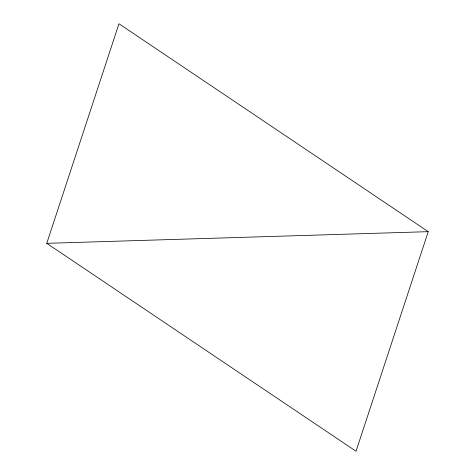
<?xml version="1.0" encoding="UTF-8"?>
<svg xmlns="http://www.w3.org/2000/svg" width="475" height="475" viewBox="0 0 475 475"><rect width="100%" height="100%" fill="white"/><g stroke="black" fill="none" stroke-linecap="round" stroke-linejoin="round"><path stroke-width="0.71" d="M46.77 243.331L118.964 23.75L428.23 231.669L356.036 451.25L46.77 243.331L428.23 231.669"/></g></svg>
